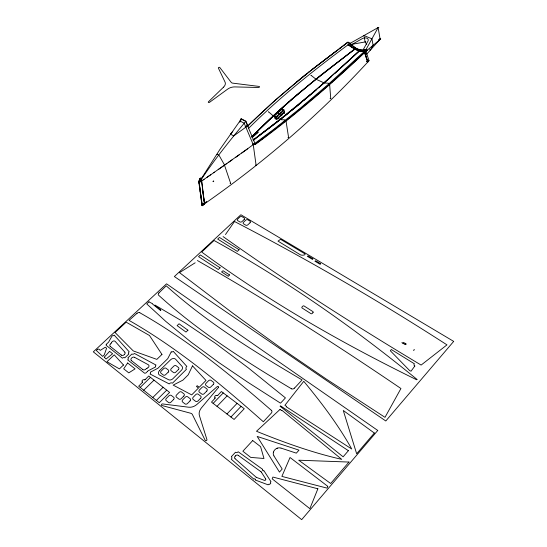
<?xml version="1.0" encoding="UTF-8"?>
<svg xmlns="http://www.w3.org/2000/svg" width="547" height="547" viewBox="0 0 547 547"><rect width="100%" height="100%" fill="white"/><g stroke="black" fill="none" stroke-linecap="round" stroke-linejoin="round"><path stroke-width="0.82" d="M239.853 122.275L239.859 121.749M239.859 121.482L239.866 120.955L244.194 123.198L253.261 144.695L256.112 165.426L255.538 165.105M240.919 120.251L240.933 118.61L245.897 121.167L248.112 126.466L246.67 125.714M241.254 119.629L241.261 119.082L245.733 121.393L254.84 143.102L253.596 144.449M274.095 116.326L274.84 116.484M273.343 452.588L273.466 452.089M343.222 45.668L348.015 42.119L355.885 48.157L360.07 49.914L367.078 50.338C331.605 83.903 294.553 115.902 255.032 144.64L252.946 144.401M268.406 111.944A1.832 0.793 48.8 0 0 268.481 111.725L273.206 115.902L289.452 101.222L310.881 83.335L355.885 48.157L320.556 75.329L290.97 99.896M275.49 118.966L276.126 119.246M278.779 118.699L280.454 119.643M365.334 52.368L365.779 51.158M199.887 179.354L199.272 181.153A5.087 3.261 -59 0 0 199.163 182.11L199.279 182.992M213.617 172.763L247.032 149.222L274.163 129.037L299.859 108.586L327.687 84.888L365.615 50.276L378.141 27.569L380.117 39.254L366.558 54.31M111.342 342.935L111.629 342.429M241.261 119.082L219.75 149.673L198.923 182.445L200.462 180.674M245.733 121.393C229.371 141.099 213.159 161.133 199.238 182.623L204.147 179.272M225.473 234.54L234.499 221.501C307.229 259.237 378.121 300.46 446.981 344.87L421.115 365.075C353.622 324.59 287.264 282.177 223.087 236.591M366.982 61.818L367.693 62.139L367.707 61.168M364.343 51.979L364.473 51.336M359.55 50.844L355.147 48.998L348.323 44.574L348.083 44.881L354.88 49.264L359.297 51.124L364.487 51.37L364.917 52.697M235.148 456.28L235.641 455.747M294.553 388.076L302.108 379.933C254.628 351.967 207.313 322.798 166.213 285.814L158.91 292.953M232.79 131.526L230.396 134.111L233.74 135.895L245.87 127.177L245.111 126.781M214.875 398.476L211.491 402.107L234.089 419.446L244.235 408.725L221.371 391.522L217.884 395.249M366.162 51.958L369.034 60.696C319.168 115.096 262.922 163.307 202.322 205.364L202.369 205.713L204.571 203.853L201.385 178.404M230.93 417.019L241.07 406.346M226.957 413.976L237.09 403.351M217.022 406.353L227.135 395.864M213.145 403.371L223.251 392.937M251.887 136.661L254.587 134.118M251.859 136.894L254.047 134.665M251.976 136.976C283.804 104.333 319.441 75.698 355.94 48.478L360.117 50.228L334.641 73.633M254.102 134.412L277.575 111.848L301.766 90.672M142.124 382.688L138.678 386.182L159.28 402.729L169.604 392.425L148.743 376.001L145.194 379.584M254.362 134.138L271.763 117.427M203.128 204.243L202.021 205.18L203.634 203.552M255.169 133.331L271.804 117.188L289.418 101.462M248.7 128.265C279.996 96.99 314.744 69.428 350.278 43.158M156.401 400.418L166.719 390.148M247.531 126.077L275.387 100.019L306.101 74.235M247.497 126.316C275.203 98.761 305.616 74.084 336.829 50.639M152.784 397.512L163.095 387.297M159.512 370.627L170.637 359.748A3.624 2.81 -30.8 0 1 170.951 359.468A3.562 2.756 -30.8 0 1 175.69 359.311L181.98 366.326A3.603 2.817 -31 0 1 182.322 366.846A3.583 2.797 -31 0 1 181.529 370.148L172.934 378.674A3.651 2.851 -31.9 0 1 168.791 379.823A3.617 2.824 -31.9 0 1 168.572 379.707L159.601 375.098A3.576 2.769 -32 0 1 159.512 370.654M143.724 390.237L154.008 380.144M140.189 387.392L150.459 377.355M146.076 368.917L146.09 368.897A2.256 1.723 -32.4 0 1 146.726 368.432M366.148 49.777L365.738 50.953M366.914 49.996L334.778 79.5M367.078 50.338L360.07 49.914C327.92 80.101 294.56 109.079 259.175 135.437M360.234 50.249L319.27 87.233M110.569 343.878L110.781 343.68A2.215 1.627 -31.9 0 0 111.246 343.106M148.989 301.835L146.746 303.92L165.83 321.445L190.91 341.991L218.656 362.429L247.6 382.093L280.529 403.18L285.438 397.888L248.249 367.851L215.244 343.167L184.865 322.723L154.91 305.035L160.579 309.875M347.065 68.423L365.95 50.905A1.655 0.602 -26.5 0 0 366.21 50.597M344.494 70.761L331.755 82.194M281.069 115.807L282.279 114.733M331.639 76.443L304.029 100.258M276.83 119.567L276.057 116.908L283.948 109.92L282.273 109.099L274.382 116.073L275.162 118.733M275.968 117.584L277.849 115.923M279.1 114.808L282.225 112.039M279.319 114.651L281.199 112.983M284.119 112.703L284.522 113.174L284.119 112.703L277.438 119.048M137.037 313.294L129.044 320.378C177.919 348.289 221.385 384.5 263.333 421.751L271.203 413.258A2.475 2.099 -29 0 0 271.401 410.277M332.036 81.941L325.752 87.472M328.973 84.648L322.785 90.057M319.831 92.614L322.894 89.961M316.371 89.872L291.401 110.692M319.892 92.566L291.53 116.183L264.974 136.784M282.368 111.595L278.409 114.973M277.917 115.396L274.936 117.947L276.604 118.788L284.536 111.998L283.907 111.691M97.222 349.636L96.286 350.429L102.658 356.405L104.258 354.907L106.59 348.234L105.297 347.208L100.286 350.374L99.178 349.335A1.409 1.032 -32.7 0 0 97.359 349.519M310.224 94.645L281.767 118.049L253.145 139.909M203.402 204.01L204.229 203.313M204.38 203.402L206.67 201.453M202.369 205.713L202.075 205.535L204.523 203.491M366.469 50.809L380.767 38.933L380.001 38.967L380.363 39.562L380.021 38.946L378.435 39.555M252.981 136.853L252.153 137.529M301 102.918L275.428 123.417L253.227 140.23M296.7 81.859L309.322 71.664M288.331 113.297L253.329 140.264M253.493 136.442L257.61 132.866A2.229 1.47 -16.2 0 0 257.74 132.702M251.893 136.859L257.343 132.702A2.147 1.422 -16.1 0 1 257.562 132.593M309.021 71.903L348.015 42.119M312.221 69.36L340.494 47.897M263.681 137.755L264.474 137.16M264.331 137.27L265.049 136.736M339.591 48.368L344.2 45.141M262.143 138.897L263.312 138.029M263.025 138.241L263.893 137.591M260.96 139.779L261.705 139.225M261.555 139.335L262.369 138.733M261.035 139.717L257.644 142.227M258.553 141.557L259.155 141.112M257.329 142.459L256.092 143.369A1.778 0.67 -27.6 0 1 255.23 143.854M256.953 142.733L257.938 142.008M252.762 144.039L254.854 144.271L256.256 143.246M247.777 148.675L241.692 153.057M235.326 157.591L239.333 154.739M228.687 162.274L232.044 159.909M226.978 163.471L218.185 169.604M214.547 172.127L203.176 179.936M207.04 177.29L210.827 174.684M195.17 262.792L179.491 272.625L233.48 313.698L282.163 348.918L326.033 378.893L384.999 417.334L400.937 388.52C334.887 343.578 267.49 300.611 198.13 260.94L197.412 260.522M349.738 44.02L349.656 43.616L378.141 27.569M146.917 368.329L147.499 368.035M276.85 448.349L277.356 448.143M350.716 44.539L365.834 41.825M413.949 349.526L414.407 349.683M413.97 350.511L413.532 350.353M359.468 50.974L364.466 51.821M359.297 51.124L364.234 51.644M406.045 344.658L405.484 344.48M281.069 448.116L296.324 453.148L298.997 450.147L257.193 436.438L279.462 472.095L282.19 469.032L273.985 455.979M256.611 477.456L264.433 480.362A0.998 0.868 -37.2 0 0 265.753 479.056M255.374 480.068L268.146 484.833A0.998 0.875 -37.8 0 1 269.657 484.41L270.792 483.124A0.998 0.875 -37.2 0 1 270.977 481.647L263.88 470.618M403.077 342.354L405.122 343.284M405.211 344.378L404.705 344.179M349.656 43.616L351.844 44.526L362.258 38.652A3.973 2.557 -13.5 0 1 366.859 38.201A3.973 2.557 -13.5 0 1 368.008 41.011L363.386 49.346L365.615 50.276M355.058 49.134L359.358 50.946M368.302 60.382L369.034 60.696M366.873 61.367L367.919 61.811L366.88 61.387M367.112 61.688L367.762 61.825M404.445 344.07L403.365 343.55M283.585 112.032L284.7 112.586L283.948 109.92M274.382 116.073L276.057 116.908M246.813 125.482L247.62 125.899L246.218 126.918L245.453 126.521M253.056 139.779L253.815 140.176M148.989 301.835L152.394 303.66M403.187 343.454L402.667 343.167M134.548 357.314L148.299 364.74A2.236 1.709 -32.2 0 1 147.69 367.933M405.3 343.379L406.141 343.872M139.738 312.72C187.443 339.68 230.13 374.469 271.36 410.318M199.887 179.354A5.087 3.261 -59 0 1 200.407 178.452L200.106 178.274A5.087 3.261 -59 0 0 199.587 179.184L198.964 181.009A5.087 3.261 -59 0 0 198.869 181.932L199.163 182.11M304.7 253.699L280.57 239.319L278.006 241.124L300.433 254.834A5.347 4.061 -17.4 0 0 304.474 254.909A0.814 0.622 -17.4 0 0 304.898 253.822M291.387 388.753C244.967 360.87 198.746 331.762 158.575 295.175A2.154 1.586 -27.3 0 1 158.931 292.966M204.571 203.853L202.698 191.081M402.455 343.037L402.059 342.778A6.585 5.525 -9.9 0 1 401.867 342.641M354.935 49.073L348.207 44.724L348.453 45.114M217.036 154.398L217.453 154.206L219.21 155.594L224.277 164.544L230.69 183.464A1.497 0.54 47.6 0 0 230.116 183.279M238.273 455.364L260.905 471.692M262.71 469.388L238.184 451.774A1.942 1.641 -35.3 0 1 235.511 452.219L231.36 456.697A1.956 1.655 -36.5 0 1 231.285 459.227L253.883 479.186M347.954 42.365L355.83 48.403M121.243 355.051L121.331 355.126A2.209 1.648 -32.2 0 0 124.231 354.675M131.506 360.671L142.794 369.54M131.417 360.603L131.403 360.589A2.215 1.668 -32.2 0 1 131.622 358.025L131.779 357.875A2.215 1.668 -32.2 0 1 134.398 357.239M121.297 355.099L110.337 346.463M256.051 477.134L235.148 458.762M124.771 352.111L115.212 341.41A2.161 1.593 -31.8 0 0 111.725 342.258M152.497 304.009L160.353 310.327A1.491 1.108 -28.1 0 0 160.75 310.45M348.35 44.615L348.596 44.998M348.083 44.881L348.336 45.271M261.343 472.15L265.678 478.919M366.743 44.526L365.129 41.948L364.323 37.565M369.642 49.155L370.285 50.174L373.075 45.216L371.939 38.81L363.953 35.562L364.104 36.362M254.854 144.271L255.032 144.64M367.495 60.526L367.823 61.51M367.687 62.119L364.576 52.156M367.577 61.797L364.452 52.307M367.283 59.876L367.611 60.861M367.393 60.211L366.21 56.614M366.21 56.642L364.917 52.69M282.273 109.099L282.84 111.096M281.206 119.725L284.755 119.848A1.86 0.82 48.3 0 0 284.932 120.135M202.294 205.187L201.522 199.785M201.891 203.361L202.075 205.535M202.041 204.407L202.226 205.624L204.421 203.764L201.234 178.315A0.773 0.499 -59 0 0 200.257 178.356A5.094 3.268 -59 0 0 199.012 182.021L199.32 185.488M201.898 204.311L201.74 202.322M201.768 203.443L200.981 195.908M201.59 202.233L201.262 199.956M201.269 199.956L200.551 192.715M201.392 199.867L201.05 197.405M200.92 197.494L200.51 194.493M200.981 195.908L200.77 194.315M200.64 194.404L199.655 185.891M200.53 194.664L200.291 192.886M200.571 192.893L199.84 187.334M200.079 191.286L200.298 192.893M200.099 191.457L199.347 185.707M199.723 187.539L199.217 183.607M199.299 185.344L199.375 185.884M199.607 185.529L199.669 186.062M199.621 185.665L199.265 182.903M199.115 183.895L198.869 181.932M201.084 178.226L201.337 180.257M329.643 84.505L330.75 98.624A1.764 0.855 48.1 0 0 330.073 98.385M215.012 397.655A0.738 0.602 -31.5 0 1 215.094 397.833M215.108 398.045A0.738 0.602 -31.5 0 1 214.964 398.373M214.882 397.505A1.491 1.21 -31.2 0 1 216.892 395.46M217.788 395.344A0.738 0.595 -31 0 1 217.077 395.529M142.309 381.902A0.725 0.561 -33.4 0 1 142.377 382.073M142.37 382.278A0.725 0.561 -33.4 0 1 142.22 382.592M142.186 381.765A1.47 1.128 -33.3 0 1 144.23 379.789M145.099 379.68A0.725 0.554 -33.1 0 1 144.415 379.864M255.333 479.158A0.998 0.862 -37.8 0 1 255.476 479.753M254.157 478.974A0.998 0.862 -37.8 0 1 254.813 478.851M263.565 470.762A0.985 0.855 -36 0 1 262.929 470.728M262.519 470.297A0.985 0.855 -36 0 1 262.539 469.675M256.461 477.394A1.983 1.723 -37.1 0 1 256.174 477.237M235.039 458.659A1.949 1.655 -36 0 1 235.046 456.403M235.757 455.63A1.949 1.655 -35.9 0 1 238.15 455.282M261.028 471.787A1.976 1.716 -36.7 0 1 261.254 472.02M160.497 309.985A1.039 0.773 -28.2 0 1 160.797 310.238M124.866 352.227A2.209 1.648 -32.2 0 1 124.388 354.524M110.214 346.367A2.181 1.607 -32 0 1 110.432 344.015M145.728 369.239A2.236 1.709 -32.4 0 1 142.924 369.635M273.897 455.836A5.566 4.848 -32.6 0 1 274.717 449.894A5.566 4.848 -32.6 0 1 280.898 448.068M137.065 313.308A2.202 1.614 -29.3 0 1 139.772 312.679M294.518 388.049A2.427 2.044 -24.8 0 1 291.353 388.794M366.805 49.88A1.149 0.499 -64.7 0 1 366.763 50.399M366.511 51.015A1.115 0.485 -64.6 0 1 366.367 51.233M351.147 44.601A1.101 0.752 -71.6 0 1 351.003 44.813M365.758 49.982A1.997 0.732 -26.5 0 1 365.943 49.996M255.073 143.923A2.038 0.766 -27.6 0 1 253.938 144.162M346.894 42.946A1.634 1.292 13.3 0 1 347.338 42.721M348.514 42.728A1.956 1.552 13.3 0 1 348.952 42.892M349.089 42.967A2.003 1.586 13.3 0 1 349.328 43.131M285.773 121.017A1.86 0.82 48.3 0 0 286.04 121.202L288.631 137.741A1.45 0.629 47.8 0 0 287.982 137.536M328.597 83.486A1.805 0.889 48.7 0 1 328.426 83.212L324.227 82.973L316.043 79.247L311.038 75.308A1.778 0.862 49.3 0 1 310.956 75.534M278.485 113.455L278.744 113.208L278.485 113.434M280.153 114.289L280.16 114.248M257.548 131.69L258.225 132.333L257.555 131.67M213.084 181.426C213.856 182.554 213.98 179.696 213.084 181.426M284.467 112.067L284.44 112.456L284.084 112.012L284.467 112.067M378.039 27.63L378.852 27.562L378.059 27.576M106.255 344.33L106.145 345.328L122.453 358.21A1.778 1.326 -32.5 0 1 124.791 357.847L128.839 354.005A1.764 1.32 -31.9 0 1 129.208 351.817L114.255 335.167A2.167 1.586 -31.3 0 1 112.21 335.694L108.921 341.519A2.181 1.6 -31.9 0 1 107.903 342.798L106.255 344.33M275.565 117.974L275.414 118.514L275.565 117.974M327.769 486.324L327.058 488.122L281.883 476.396L290.033 457.504L327.769 486.324M317.875 488.792L309.855 508.669L272.153 478.823L272.926 477.066L317.875 488.792M192.503 365.868L188.216 374.832L182.91 380.131L173.167 385.115L191.703 394.893L198.493 388.014L196.455 386.462L197.214 385.697L199.252 387.249L205.973 380.432L192.503 365.868M171.218 351.899L167.731 358.682L157.926 368.254L150.425 372.145A2.25 1.73 -32.6 0 1 150.056 374.018L169.208 383.919A2.277 1.785 -32.5 0 1 172.469 383.201L186.465 369.287A2.236 1.757 -30.5 0 1 186.842 366.422L173.283 351.379A2.202 1.696 -30 0 1 171.218 351.899M320.569 263.702L320.193 264.345L314.928 261.199L315.626 260.755L320.569 263.702M312.891 258.786L312.515 259.422L307.311 256.317L308.009 255.873L312.891 258.786M127.649 362.989L123.697 368.808L128.771 372.863L135.082 368.869L127.649 362.989M414.824 366.032L411.009 371.228L409.525 370.463L390.36 350.784L391.296 349.512L414.373 363.769A1.832 1.573 -8.8 0 0 414.824 366.032M286.566 406.373L286.266 406.763L351.735 449.012C338.272 424.889 321.39 402.599 303.77 381.307L284.898 405.293L286.566 406.373M218.356 387.563L201.337 408.007A9.347 7.624 -33 0 0 199.443 415.72L206.916 439.528A0.957 0.793 -35.7 0 1 206.335 440.643A0.957 0.793 -35.7 0 1 205.207 440.356L192.435 414.605A3.761 3.036 -34.3 0 0 190.732 413.258L161.85 405.505A0.93 0.732 -34.4 0 1 161.447 404.575A0.93 0.732 -34.4 0 1 162.541 403.932L188.626 407.207A9.237 7.398 -32.7 0 0 196.831 404.493L217.145 386.654A0.916 0.738 -30.4 0 1 218.356 387.563M377.758 430.455L301.684 519.65L93.311 351.851L166.548 283.825L377.758 430.455M453.689 341.39L385.799 420.985L174.37 276.536L240.892 214.745L453.689 341.39M229.494 274.915L228.297 276.31L221.569 271.921L223.073 270.731L229.494 274.915M416.978 379.379L416.636 379.775C341.69 343.051 268.967 301.527 201.672 252.01L214.068 240.489C286.026 280.126 353.43 327.421 416.978 379.379M348.979 462.058L330.668 483.5L298.71 460.205L348.979 462.058M374.339 433.053L356.658 453.764L343.277 410.476L374.339 433.053M348.398 450.694L343.133 456.813L280.105 406.236L280.474 405.833L348.398 450.694M104.265 357.232L106.043 358.996L112.62 353.745L109.585 351.345L104.265 357.232M252.707 440.554L242.868 451.213L250.717 457.401L263.975 458.489L260.57 446.632L252.707 440.554M312.952 312.672L312.221 313.431A0.944 0.759 -18.8 0 1 310.908 313.636L302.129 308.023A0.937 0.752 -19.3 0 1 302.067 306.949L302.799 306.197A0.937 0.745 -19.2 0 1 304.098 305.992L312.877 311.585A0.944 0.759 -18.7 0 1 312.952 312.672M206.752 391.071L204.222 393.655A1.832 1.477 -31.6 0 1 201.761 394.025L199.361 392.192A1.832 1.47 -31.6 0 1 199.436 389.99L201.959 387.426A1.826 1.463 -31.3 0 1 204.414 387.057L206.814 388.876A1.832 1.47 -31.3 0 1 206.752 391.071M213.351 384.343L210.841 386.9A1.826 1.47 -30.7 0 1 208.386 387.269L205.987 385.457A1.819 1.463 -30.7 0 1 206.048 383.276L208.551 380.739A1.819 1.456 -30.4 0 1 210.998 380.363L213.398 382.162A1.819 1.463 -30.4 0 1 213.351 384.343M200.578 398.291L198.028 400.889A1.846 1.484 -32.5 0 1 195.552 401.266L193.159 399.406A1.846 1.477 -32.5 0 1 193.241 397.184L195.792 394.592A1.839 1.477 -32.2 0 1 198.253 394.223L200.653 396.069A1.846 1.484 -32.2 0 1 200.578 398.291M190.035 400.91L187.471 403.515A1.853 1.484 -33.2 0 1 184.995 403.891L182.623 402.024A1.853 1.477 -33.2 0 1 182.725 399.795L185.289 397.204A1.846 1.47 -32.9 0 1 187.751 396.835L190.124 398.681A1.846 1.477 -32.9 0 1 190.035 400.91M183.813 396.055L181.248 398.64A1.846 1.463 -33.1 0 1 178.787 399.009L176.442 397.163A1.839 1.456 -33.1 0 1 176.558 394.955L179.115 392.384A1.839 1.456 -32.8 0 1 181.563 392.014L183.915 393.847A1.839 1.463 -32.8 0 1 183.813 396.055M173.577 399.515L170.999 402.113A1.853 1.463 -33.8 0 1 168.538 402.483L166.213 400.63A1.846 1.456 -33.8 0 1 166.343 398.414L168.92 395.837A1.846 1.456 -33.5 0 1 171.368 395.467L173.7 397.307A1.846 1.463 -33.5 0 1 173.577 399.515M178.349 369.622L175.833 372.104A1.798 1.402 -31.4 0 1 173.433 372.473L171.149 370.722A1.791 1.395 -31.3 0 1 171.273 368.616L173.782 366.141A1.791 1.395 -31.1 0 1 176.168 365.779L178.452 367.509A1.791 1.402 -31.1 0 1 178.349 369.622M168.209 372.131L165.679 374.62A1.805 1.395 -32 0 1 163.28 374.989L161.023 373.232A1.798 1.395 -31.9 0 1 161.16 371.119L163.683 368.644A1.791 1.388 -31.7 0 1 166.069 368.281L168.332 370.018A1.798 1.395 -31.7 0 1 168.209 372.131M223.538 87.151L208.516 101.715A0.807 0.513 -18.6 0 0 209.597 102.275L227.586 89.168A8.034 5.108 -17.4 0 1 234.807 86.911L258.499 87.493A0.8 0.513 -16.3 0 0 259.456 87.007A0.8 0.513 -16.3 0 0 259.018 86.419L232.748 83.144A3.173 1.997 -17.2 0 1 231.217 82.392L219.805 67.493A0.779 0.479 -17.5 0 0 218.862 67.397A0.779 0.479 -17.5 0 0 218.383 68.088L225.063 82.112A7.938 4.978 -17.9 0 1 223.538 87.151M161.96 354.422L156.845 359.386L133.263 350.921L115.055 332.508L126.179 322.162L149.488 335.496L161.96 354.422M187.929 330.19L185.994 332.063L177.105 325.636L179.04 323.776L187.929 330.19M147.485 371.427L145.83 373.04L144.634 373.225L127.704 359.885A1.778 1.333 -32.4 0 0 127.895 357.834L131.936 353.984A1.764 1.326 -31.8 0 0 134.432 353.451L155.998 365.047A2.236 1.716 -31.7 0 0 155.615 366.928L148.921 370.401A2.25 1.723 -32.5 0 0 147.485 371.427M123.492 365.02L119.424 368.904L106.945 361.738L114.248 354.853L123.492 365.02M220.113 267.804L218.308 269.521L198.547 256.625L200.346 254.957L220.113 267.804M239.121 249.74L237.364 251.415L217.679 239.073L219.436 237.439L239.121 249.74M250.013 222.786L247.873 224.79A1.566 1.135 -20 0 1 245.719 225.145L243.559 223.846A1.566 1.135 -20.1 0 1 243.552 222.198L245.685 220.202A1.559 1.128 -19.9 0 1 247.832 219.846L249.993 221.138A1.566 1.135 -19.8 0 1 250.013 222.786M244.153 219.573L242.02 221.569A1.559 1.128 -20.2 0 1 239.88 221.925L237.74 220.639A1.559 1.121 -20.3 0 1 237.74 218.998L239.873 217.015A1.552 1.121 -20.1 0 1 242.006 216.667L244.147 217.938A1.559 1.121 -20.1 0 1 244.153 219.573M280.05 409.409L256.488 431.262C284.18 442.55 312.576 452.752 341.731 459.35L281.937 410.312L281.575 410.653L280.05 409.409"/></g></svg>
